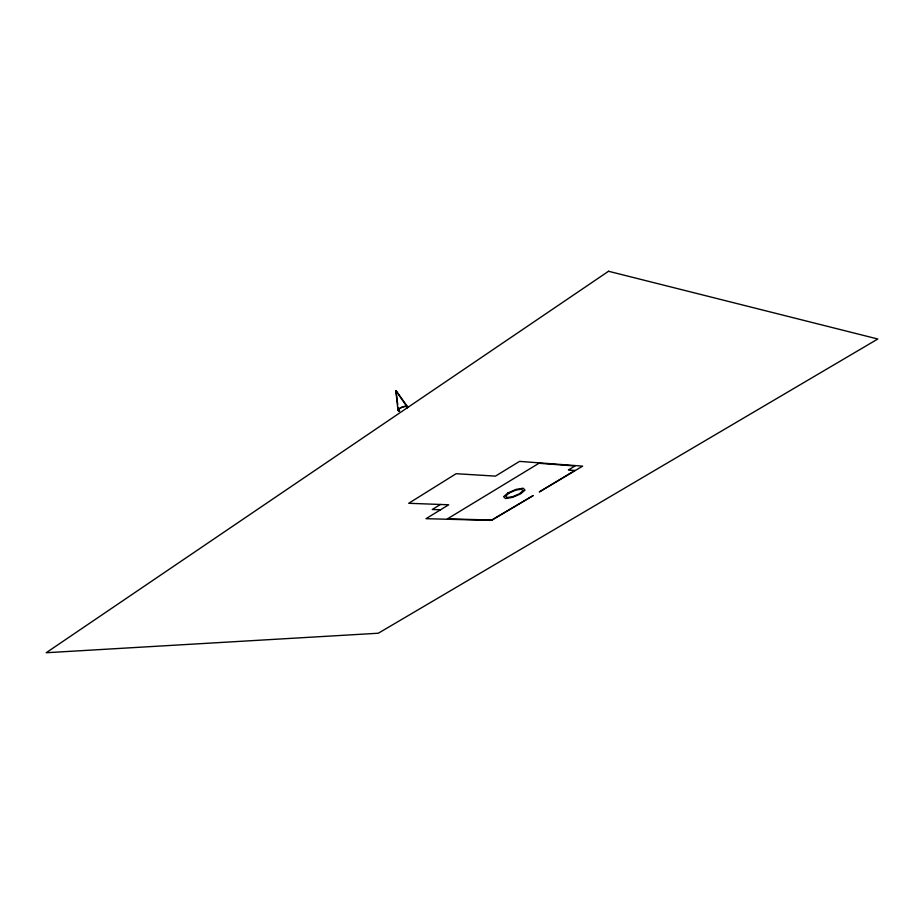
<?xml version="1.0" encoding="UTF-8"?>
<svg xmlns="http://www.w3.org/2000/svg" width="924" height="924" viewBox="0 0 924 924"><rect width="100%" height="100%" fill="white"/><g stroke="black" fill="none" stroke-linecap="round" stroke-linejoin="round"><path stroke-width="1.39" d="M440.425 504.469L432.247 509.494L440.563 509.771M538.958 463.282L447.401 518.872L491.718 520.027L533.217 495.564L491.533 520.385L425.999 518.687L448.706 504.781L408.72 503.291L456.156 473.7L495.46 476.126L519.531 461.376L582.64 466.135L539.304 491.938L575.028 470.408L570.628 470.281M397.008 393.312L396.038 390.737L407.565 406.699M396.003 390.748L407.068 406.907M570.686 470.097L568.41 469.935L575.028 465.973L537.664 463.178M397.747 404.562L395.911 390.748L397.967 410.256M398.117 407.334L398.475 410.094M399.688 410.891A4.62 1.571 -20.8 0 1 399.318 408.858A4.62 1.571 -20.8 0 1 404.77 406.56A4.62 1.571 -20.8 0 1 407.01 407.796M399.318 411.145A5.163 1.767 -20.8 0 1 398.902 408.882A5.163 1.767 -20.8 0 1 405.001 406.306A5.163 1.767 -20.8 0 1 407.496 407.68M507.981 492.896L503.603 496.708L505.532 498.544L512.566 497.366L520.605 493.878L525.017 490.09L523.18 488.207L516.112 489.373L507.981 492.896M509.193 492.989L505.647 496.072L507.207 497.562L512.901 496.604L519.415 493.786L522.984 490.713L521.494 489.2L515.765 490.136L509.193 492.989M608.535 271.263L46.2 652.737L378.32 633.229L877.8 339.004L608.535 271.263"/></g></svg>
